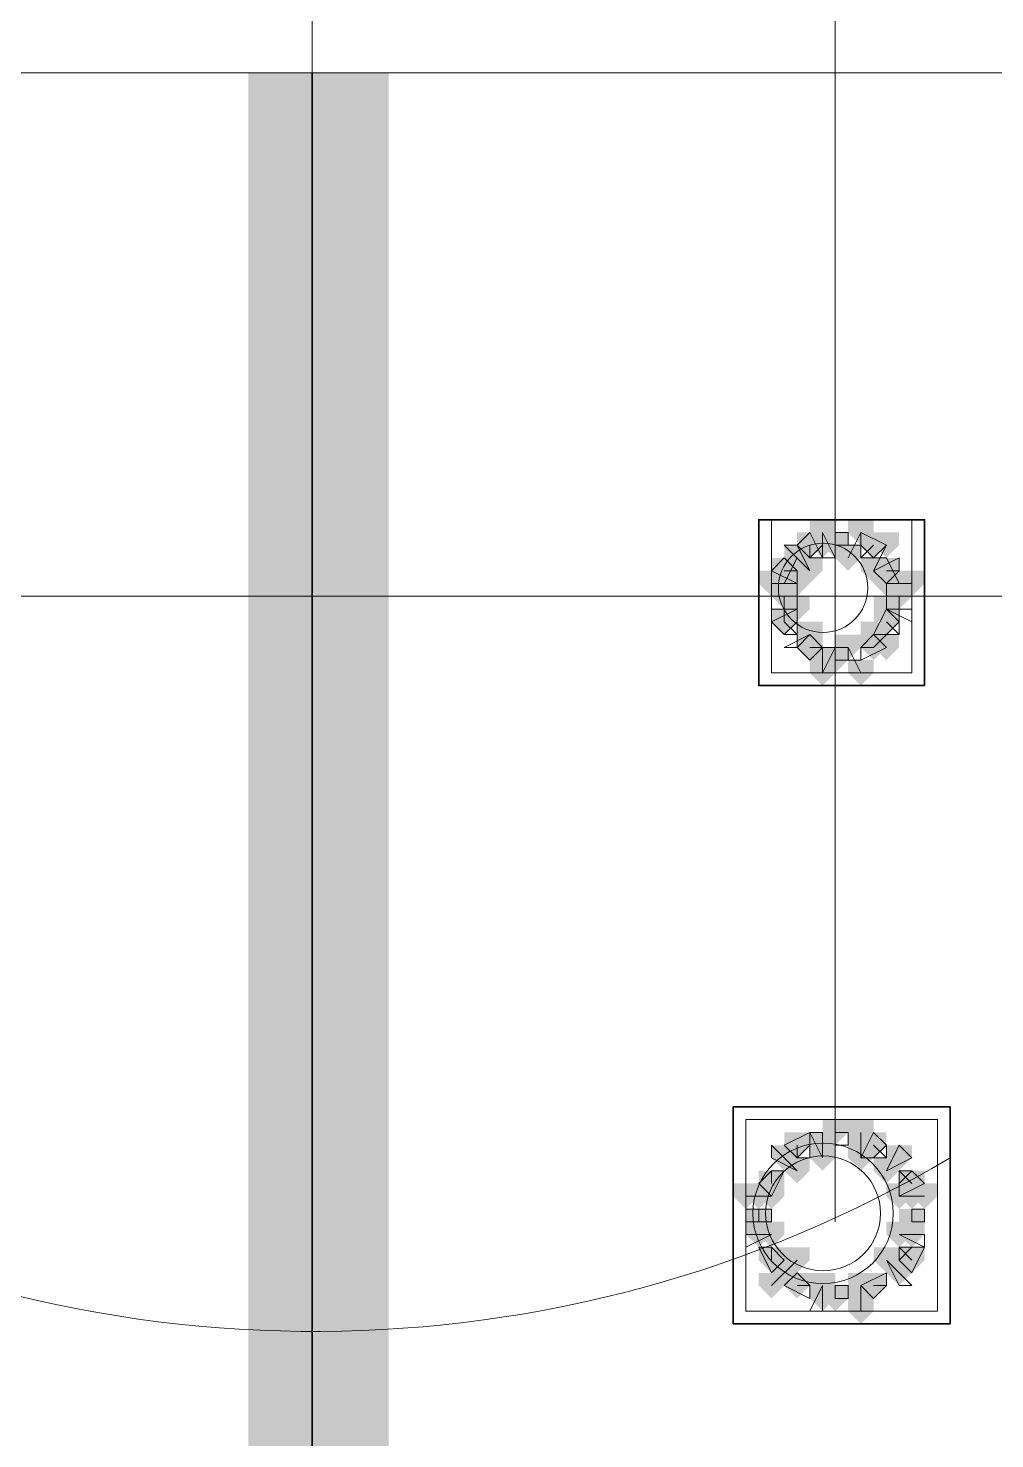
# Model space of a CAD drawing. Header units: millimetres. Extents: x 2315 to 4619, y 1334 to 1897.
# Drawn here: x 3932.64 to 3937.27, y 1548.17 to 1554.92 of the extents above; entities that cross this region are included whole.
import ezdxf

# ---------------------------------------------------------------- set-up
doc = ezdxf.new("R2010")
doc.units = ezdxf.units.MM
for name, color, linetype, true_color in [('PDF_10', 7, 'Continuous', 0x00b85c), ('PDF_AXIS', 7, 'Continuous', 0x00b85c), ('PDF_柱构件', 7, 'Continuous', 0x00b85c), ('PDF_转运站初步方案', 7, 'Continuous', 0x00b85c)]:
    doc.layers.add(name, color=color, linetype=linetype, true_color=true_color)
doc.layers.add('PDF_中心线层', color=1, linetype='Continuous')
doc.layers.add('PDF_粗实线层', color=7, linetype='Continuous')

msp = doc.modelspace()

# ---------------------------------------------------------------- hatches: boundary and pattern name
at = {"layer": 'PDF_10', "transparency": 33554559}
for points in [[(3936.3825, 1552.5076), (3936.3214, 1552.5076), (3936.3214, 1552.4466), (3936.3825, 1552.3855), (3936.4436, 1552.4466), (3936.4436, 1552.5076)], [(3936.3825, 1552.5076), (3936.3214, 1552.5076), (3936.3214, 1552.4466), (3936.3825, 1552.3855), (3936.4436, 1552.4466), (3936.4436, 1552.5076)], [(3936.5047, 1552.5076), (3936.4436, 1552.5076), (3936.4436, 1552.4466), (3936.5047, 1552.3855), (3936.5658, 1552.4466), (3936.5658, 1552.5076)], [(3936.5047, 1552.5076), (3936.4436, 1552.5076), (3936.4436, 1552.4466), (3936.5047, 1552.3855), (3936.5658, 1552.4466), (3936.5658, 1552.5076)], [(3936.6879, 1552.5076), (3936.6268, 1552.5076), (3936.6268, 1552.4466), (3936.6879, 1552.3855), (3936.749, 1552.4466), (3936.749, 1552.5076)], [(3936.6879, 1552.5076), (3936.6268, 1552.5076), (3936.6268, 1552.4466), (3936.6879, 1552.3855), (3936.749, 1552.4466), (3936.749, 1552.5076)], [(3936.2604, 1552.3855), (3936.1993, 1552.3855), (3936.1993, 1552.3244), (3936.2604, 1552.2633), (3936.3214, 1552.3244), (3936.3214, 1552.3855)], [(3936.2604, 1552.3855), (3936.1993, 1552.3855), (3936.1993, 1552.3244), (3936.2604, 1552.2633), (3936.3214, 1552.3244), (3936.3214, 1552.3855)], [(3936.749, 1552.3855), (3936.6879, 1552.3855), (3936.6879, 1552.3244), (3936.749, 1552.2633), (3936.8101, 1552.3244), (3936.8101, 1552.3855)], [(3936.749, 1552.3855), (3936.6879, 1552.3855), (3936.6879, 1552.3244), (3936.749, 1552.2633), (3936.8101, 1552.3244), (3936.8101, 1552.3855)], [(3936.2604, 1552.2633), (3936.1993, 1552.2633), (3936.1993, 1552.2022), (3936.2604, 1552.1412), (3936.3214, 1552.2022), (3936.3214, 1552.2633)], [(3936.2604, 1552.2633), (3936.1993, 1552.2633), (3936.1993, 1552.2022), (3936.2604, 1552.1412), (3936.3214, 1552.2022), (3936.3214, 1552.2633)], [(3936.8101, 1552.2633), (3936.749, 1552.2633), (3936.749, 1552.2022), (3936.8101, 1552.1412), (3936.8712, 1552.2022), (3936.8712, 1552.2633)], [(3936.8101, 1552.2633), (3936.749, 1552.2633), (3936.749, 1552.2022), (3936.8101, 1552.1412), (3936.8712, 1552.2022), (3936.8712, 1552.2633)], [(3936.2604, 1552.1412), (3936.1993, 1552.1412), (3936.1993, 1552.0801), (3936.2604, 1552.019), (3936.3214, 1552.0801), (3936.3214, 1552.1412)], [(3936.2604, 1552.1412), (3936.1993, 1552.1412), (3936.1993, 1552.0801), (3936.2604, 1552.019), (3936.3214, 1552.0801), (3936.3214, 1552.1412)], [(3936.749, 1552.1412), (3936.6879, 1552.1412), (3936.6879, 1552.0801), (3936.749, 1552.019), (3936.8101, 1552.0801), (3936.8101, 1552.1412)], [(3936.749, 1552.1412), (3936.6879, 1552.1412), (3936.6879, 1552.0801), (3936.749, 1552.019), (3936.8101, 1552.0801), (3936.8101, 1552.1412)], [(3936.3825, 1552.019), (3936.3214, 1552.019), (3936.3214, 1551.9579), (3936.3825, 1551.8968), (3936.4436, 1551.9579), (3936.4436, 1552.019)], [(3936.3825, 1552.019), (3936.3214, 1552.019), (3936.3214, 1551.9579), (3936.3825, 1551.8968), (3936.4436, 1551.9579), (3936.4436, 1552.019)], [(3936.3825, 1552.019), (3936.3214, 1552.019), (3936.3214, 1551.9579), (3936.3825, 1551.8968), (3936.4436, 1551.9579), (3936.4436, 1552.019)], [(3936.6879, 1552.019), (3936.6268, 1552.019), (3936.6268, 1551.9579), (3936.6879, 1551.8968), (3936.749, 1551.9579), (3936.749, 1552.019)], [(3936.6879, 1552.019), (3936.6268, 1552.019), (3936.6268, 1551.9579), (3936.6879, 1551.8968), (3936.749, 1551.9579), (3936.749, 1552.019)], [(3936.5047, 1551.9579), (3936.4436, 1551.9579), (3936.4436, 1551.8968), (3936.5047, 1551.8357), (3936.5658, 1551.8968), (3936.5658, 1551.9579)], [(3936.5047, 1551.9579), (3936.4436, 1551.9579), (3936.4436, 1551.8968), (3936.5047, 1551.8357), (3936.5658, 1551.8968), (3936.5658, 1551.9579)], [(3936.5047, 1549.6979), (3936.4436, 1549.6979), (3936.4436, 1549.6368), (3936.5047, 1549.5757), (3936.5658, 1549.6368), (3936.5658, 1549.6979)], [(3936.5047, 1549.6979), (3936.4436, 1549.6979), (3936.4436, 1549.6368), (3936.5047, 1549.5757), (3936.5658, 1549.6368), (3936.5658, 1549.6979)], [(3936.3214, 1549.6368), (3936.2604, 1549.6368), (3936.2604, 1549.5757), (3936.3214, 1549.5147), (3936.3825, 1549.5757), (3936.3825, 1549.6368)], [(3936.3214, 1549.6368), (3936.2604, 1549.6368), (3936.2604, 1549.5757), (3936.3214, 1549.5147), (3936.3825, 1549.5757), (3936.3825, 1549.6368)], [(3936.6879, 1549.6368), (3936.6268, 1549.6368), (3936.6268, 1549.5757), (3936.6879, 1549.5147), (3936.749, 1549.5757), (3936.749, 1549.6368)], [(3936.6879, 1549.6368), (3936.6268, 1549.6368), (3936.6268, 1549.5757), (3936.6879, 1549.5147), (3936.749, 1549.5757), (3936.749, 1549.6368)], [(3936.1993, 1549.4536), (3936.1382, 1549.4536), (3936.1382, 1549.3925), (3936.1993, 1549.3314), (3936.2604, 1549.3925), (3936.2604, 1549.4536)], [(3936.1993, 1549.4536), (3936.1382, 1549.4536), (3936.1382, 1549.3925), (3936.1993, 1549.3314), (3936.2604, 1549.3925), (3936.2604, 1549.4536)], [(3936.8712, 1549.4536), (3936.8101, 1549.4536), (3936.8101, 1549.3925), (3936.8712, 1549.3314), (3936.9322, 1549.3925), (3936.9322, 1549.4536)], [(3936.8712, 1549.4536), (3936.8101, 1549.4536), (3936.8101, 1549.3925), (3936.8712, 1549.3314), (3936.9322, 1549.3925), (3936.9322, 1549.4536)], [(3936.1382, 1549.2703), (3936.0771, 1549.2703), (3936.0771, 1549.2093), (3936.1382, 1549.1482), (3936.1993, 1549.2093), (3936.1993, 1549.2703)], [(3936.1382, 1549.2703), (3936.0771, 1549.2703), (3936.0771, 1549.2093), (3936.1382, 1549.1482), (3936.1993, 1549.2093), (3936.1993, 1549.2703)], [(3936.8712, 1549.2703), (3936.8101, 1549.2703), (3936.8101, 1549.2093), (3936.8712, 1549.1482), (3936.9322, 1549.2093), (3936.9322, 1549.2703)], [(3936.8712, 1549.2703), (3936.8101, 1549.2703), (3936.8101, 1549.2093), (3936.8712, 1549.1482), (3936.9322, 1549.2093), (3936.9322, 1549.2703)], [(3936.1993, 1549.0871), (3936.1382, 1549.0871), (3936.1382, 1549.026), (3936.1993, 1548.9649), (3936.2604, 1549.026), (3936.2604, 1549.0871)], [(3936.1993, 1549.0871), (3936.1382, 1549.0871), (3936.1382, 1549.026), (3936.1993, 1548.9649), (3936.2604, 1549.026), (3936.2604, 1549.0871)], [(3936.8712, 1549.0871), (3936.8101, 1549.0871), (3936.8101, 1549.026), (3936.8712, 1548.9649), (3936.9322, 1549.026), (3936.9322, 1549.0871)], [(3936.8712, 1549.0871), (3936.8101, 1549.0871), (3936.8101, 1549.026), (3936.8712, 1548.9649), (3936.9322, 1549.026), (3936.9322, 1549.0871)], [(3936.3214, 1548.9649), (3936.2604, 1548.9649), (3936.2604, 1548.9039), (3936.3214, 1548.8428), (3936.3825, 1548.9039), (3936.3825, 1548.9649)], [(3936.3214, 1548.9649), (3936.2604, 1548.9649), (3936.2604, 1548.9039), (3936.3214, 1548.8428), (3936.3825, 1548.9039), (3936.3825, 1548.9649)], [(3936.3214, 1548.9649), (3936.2604, 1548.9649), (3936.2604, 1548.9039), (3936.3214, 1548.8428), (3936.3825, 1548.9039), (3936.3825, 1548.9649)], [(3936.6879, 1548.9649), (3936.6268, 1548.9649), (3936.6268, 1548.9039), (3936.6879, 1548.8428), (3936.749, 1548.9039), (3936.749, 1548.9649)], [(3936.6879, 1548.9649), (3936.6268, 1548.9649), (3936.6268, 1548.9039), (3936.6879, 1548.8428), (3936.749, 1548.9039), (3936.749, 1548.9649)], [(3936.5047, 1548.9039), (3936.4436, 1548.9039), (3936.4436, 1548.8428), (3936.5047, 1548.7817), (3936.5658, 1548.8428), (3936.5658, 1548.9039)], [(3936.5047, 1548.9039), (3936.4436, 1548.9039), (3936.4436, 1548.8428), (3936.5047, 1548.7817), (3936.5658, 1548.8428), (3936.5658, 1548.9039)]]:
    msp.add_hatch(color=6, dxfattribs=at).paths.add_polyline_path(points)
at = {"layer": 'PDF_柱构件', "transparency": 33554559}
for points in [[(3936.4436, 1552.5687), (3936.3825, 1552.5687), (3936.3825, 1552.5076), (3936.4436, 1552.4466), (3936.5047, 1552.5076), (3936.5047, 1552.5687)], [(3936.6268, 1552.5687), (3936.5658, 1552.5687), (3936.5658, 1552.5076), (3936.6268, 1552.4466), (3936.6879, 1552.5076), (3936.6879, 1552.5687)], [(3936.3214, 1552.4466), (3936.2604, 1552.4466), (3936.2604, 1552.3855), (3936.3214, 1552.3244), (3936.3825, 1552.3855), (3936.3825, 1552.4466)], [(3936.4436, 1552.5076), (3936.3825, 1552.5076), (3936.3825, 1552.4466), (3936.4436, 1552.3855), (3936.5047, 1552.4466), (3936.5047, 1552.5076)], [(3936.5658, 1552.4466), (3936.5047, 1552.4466), (3936.5047, 1552.3855), (3936.5658, 1552.3244), (3936.6268, 1552.3855), (3936.6268, 1552.4466)], [(3936.749, 1552.5076), (3936.6879, 1552.5076), (3936.6879, 1552.4466), (3936.749, 1552.3855), (3936.8101, 1552.4466), (3936.8101, 1552.5076)], [(3936.3825, 1552.3855), (3936.3214, 1552.3855), (3936.3214, 1552.3244), (3936.3825, 1552.2633), (3936.4436, 1552.3244), (3936.4436, 1552.3855)], [(3936.6879, 1552.3855), (3936.6268, 1552.3855), (3936.6268, 1552.3244), (3936.6879, 1552.2633), (3936.749, 1552.3244), (3936.749, 1552.3855)], [(3936.1993, 1552.3244), (3936.1382, 1552.3244), (3936.1382, 1552.2633), (3936.1993, 1552.2022), (3936.2604, 1552.2633), (3936.2604, 1552.3244)], [(3936.2604, 1552.3244), (3936.1993, 1552.3244), (3936.1993, 1552.2633), (3936.2604, 1552.2022), (3936.3214, 1552.2633), (3936.3214, 1552.3244)], [(3936.3214, 1552.3244), (3936.2604, 1552.3244), (3936.2604, 1552.2633), (3936.3214, 1552.2022), (3936.3825, 1552.2633), (3936.3825, 1552.3244)], [(3936.749, 1552.3244), (3936.6879, 1552.3244), (3936.6879, 1552.2633), (3936.749, 1552.2022), (3936.8101, 1552.2633), (3936.8101, 1552.3244)], [(3936.8101, 1552.3244), (3936.749, 1552.3244), (3936.749, 1552.2633), (3936.8101, 1552.2022), (3936.8712, 1552.2633), (3936.8712, 1552.3244)], [(3936.8712, 1552.3244), (3936.8101, 1552.3244), (3936.8101, 1552.2633), (3936.8712, 1552.2022), (3936.9322, 1552.2633), (3936.9322, 1552.3244)], [(3936.3214, 1552.2022), (3936.2604, 1552.2022), (3936.2604, 1552.1412), (3936.3214, 1552.0801), (3936.3825, 1552.1412), (3936.3825, 1552.2022)], [(3936.749, 1552.2022), (3936.6879, 1552.2022), (3936.6879, 1552.1412), (3936.749, 1552.0801), (3936.8101, 1552.1412), (3936.8101, 1552.2022)], [(3936.3825, 1552.0801), (3936.3214, 1552.0801), (3936.3214, 1552.019), (3936.3825, 1551.9579), (3936.4436, 1552.019), (3936.4436, 1552.0801)], [(3936.6879, 1552.0801), (3936.6268, 1552.0801), (3936.6268, 1552.019), (3936.6879, 1551.9579), (3936.749, 1552.019), (3936.749, 1552.0801)], [(3936.5658, 1552.019), (3936.5047, 1552.019), (3936.5047, 1551.9579), (3936.5658, 1551.8968), (3936.6268, 1551.9579), (3936.6268, 1552.019)], [(3936.749, 1552.019), (3936.6879, 1552.019), (3936.6879, 1551.9579), (3936.749, 1551.8968), (3936.8101, 1551.9579), (3936.8101, 1552.019)], [(3936.4436, 1551.9579), (3936.3825, 1551.9579), (3936.3825, 1551.8968), (3936.4436, 1551.8357), (3936.5047, 1551.8968), (3936.5047, 1551.9579)], [(3936.4436, 1551.8968), (3936.3825, 1551.8968), (3936.3825, 1551.8357), (3936.4436, 1551.7747), (3936.5047, 1551.8357), (3936.5047, 1551.8968)], [(3936.6268, 1551.8968), (3936.5658, 1551.8968), (3936.5658, 1551.8357), (3936.6268, 1551.7747), (3936.6879, 1551.8357), (3936.6879, 1551.8968)], [(3936.6268, 1549.6979), (3936.5658, 1549.6979), (3936.5658, 1549.6368), (3936.6268, 1549.5757), (3936.6879, 1549.6368), (3936.6879, 1549.6979)], [(3936.4436, 1549.6368), (3936.3825, 1549.6368), (3936.3825, 1549.5757), (3936.4436, 1549.5147), (3936.5047, 1549.5757), (3936.5047, 1549.6368)], [(3936.6268, 1549.6368), (3936.5658, 1549.6368), (3936.5658, 1549.5757), (3936.6268, 1549.5147), (3936.6879, 1549.5757), (3936.6879, 1549.6368)], [(3936.2604, 1549.5757), (3936.1993, 1549.5757), (3936.1993, 1549.5147), (3936.2604, 1549.4536), (3936.3214, 1549.5147), (3936.3214, 1549.5757)], [(3936.4436, 1549.5757), (3936.3825, 1549.5757), (3936.3825, 1549.5147), (3936.4436, 1549.4536), (3936.5047, 1549.5147), (3936.5047, 1549.5757)], [(3936.6268, 1549.5757), (3936.5658, 1549.5757), (3936.5658, 1549.5147), (3936.6268, 1549.4536), (3936.6879, 1549.5147), (3936.6879, 1549.5757)], [(3936.8101, 1549.5757), (3936.749, 1549.5757), (3936.749, 1549.5147), (3936.8101, 1549.4536), (3936.8712, 1549.5147), (3936.8712, 1549.5757)], [(3936.3214, 1549.5147), (3936.2604, 1549.5147), (3936.2604, 1549.4536), (3936.3214, 1549.3925), (3936.3825, 1549.4536), (3936.3825, 1549.5147)], [(3936.749, 1549.5147), (3936.6879, 1549.5147), (3936.6879, 1549.4536), (3936.749, 1549.3925), (3936.8101, 1549.4536), (3936.8101, 1549.5147)], [(3936.0771, 1549.3925), (3936.016, 1549.3925), (3936.016, 1549.3314), (3936.0771, 1549.2703), (3936.1382, 1549.3314), (3936.1382, 1549.3925)], [(3936.1382, 1549.3925), (3936.0771, 1549.3925), (3936.0771, 1549.3314), (3936.1382, 1549.2703), (3936.1993, 1549.3314), (3936.1993, 1549.3925)], [(3936.1993, 1549.3925), (3936.1382, 1549.3925), (3936.1382, 1549.3314), (3936.1993, 1549.2703), (3936.2604, 1549.3314), (3936.2604, 1549.3925)], [(3936.8101, 1549.3925), (3936.749, 1549.3925), (3936.749, 1549.3314), (3936.8101, 1549.2703), (3936.8712, 1549.3314), (3936.8712, 1549.3925)], [(3936.8712, 1549.3925), (3936.8101, 1549.3925), (3936.8101, 1549.3314), (3936.8712, 1549.2703), (3936.9322, 1549.3314), (3936.9322, 1549.3925)], [(3936.9322, 1549.3925), (3936.8712, 1549.3925), (3936.8712, 1549.3314), (3936.9322, 1549.2703), (3936.9933, 1549.3314), (3936.9933, 1549.3925)], [(3936.1382, 1549.2093), (3936.0771, 1549.2093), (3936.0771, 1549.1482), (3936.1382, 1549.0871), (3936.1993, 1549.1482), (3936.1993, 1549.2093)], [(3936.1993, 1549.2093), (3936.1382, 1549.2093), (3936.1382, 1549.1482), (3936.1993, 1549.0871), (3936.2604, 1549.1482), (3936.2604, 1549.2093)], [(3936.8101, 1549.2093), (3936.749, 1549.2093), (3936.749, 1549.1482), (3936.8101, 1549.0871), (3936.8712, 1549.1482), (3936.8712, 1549.2093)], [(3936.8712, 1549.2093), (3936.8101, 1549.2093), (3936.8101, 1549.1482), (3936.8712, 1549.0871), (3936.9322, 1549.1482), (3936.9322, 1549.2093)], [(3936.3214, 1549.0871), (3936.2604, 1549.0871), (3936.2604, 1549.026), (3936.3214, 1548.9649), (3936.3825, 1549.026), (3936.3825, 1549.0871)], [(3936.749, 1549.0871), (3936.6879, 1549.0871), (3936.6879, 1549.026), (3936.749, 1548.9649), (3936.8101, 1549.026), (3936.8101, 1549.0871)], [(3936.2604, 1549.026), (3936.1993, 1549.026), (3936.1993, 1548.9649), (3936.2604, 1548.9039), (3936.3214, 1548.9649), (3936.3214, 1549.026)], [(3936.8101, 1549.026), (3936.749, 1549.026), (3936.749, 1548.9649), (3936.8101, 1548.9039), (3936.8712, 1548.9649), (3936.8712, 1549.026)], [(3936.1993, 1548.9649), (3936.1382, 1548.9649), (3936.1382, 1548.9039), (3936.1993, 1548.8428), (3936.2604, 1548.9039), (3936.2604, 1548.9649)], [(3936.4436, 1548.9649), (3936.3825, 1548.9649), (3936.3825, 1548.9039), (3936.4436, 1548.8428), (3936.5047, 1548.9039), (3936.5047, 1548.9649)], [(3936.6268, 1548.9649), (3936.5658, 1548.9649), (3936.5658, 1548.9039), (3936.6268, 1548.8428), (3936.6879, 1548.9039), (3936.6879, 1548.9649)], [(3936.4436, 1548.9039), (3936.3825, 1548.9039), (3936.3825, 1548.8428), (3936.4436, 1548.7817), (3936.5047, 1548.8428), (3936.5047, 1548.9039)], [(3936.6268, 1548.9039), (3936.5658, 1548.9039), (3936.5658, 1548.8428), (3936.6268, 1548.7817), (3936.6879, 1548.8428), (3936.6879, 1548.9039)], [(3936.6268, 1548.8428), (3936.5658, 1548.8428), (3936.5658, 1548.7817), (3936.6268, 1548.7206), (3936.6879, 1548.7817), (3936.6879, 1548.8428)]]:
    msp.add_hatch(color=6, dxfattribs=at).paths.add_polyline_path(points)
at = {"layer": 'PDF_粗实线层', "transparency": 33554559}
msp.add_hatch(color=256, dxfattribs=at).paths.add_polyline_path([(3934.3668, 1554.7066), (3933.6949, 1554.7066), (3933.6949, 1541.6963), (3934.3668, 1541.6963)])
at = {"layer": 'PDF_转运站初步方案', "transparency": 33554559}
for points in [[(3936.3825, 1552.5076), (3936.3214, 1552.5076), (3936.3214, 1552.4466), (3936.3825, 1552.3855), (3936.4436, 1552.4466), (3936.4436, 1552.5076)], [(3936.3825, 1552.5076), (3936.3214, 1552.5076), (3936.3214, 1552.4466), (3936.3825, 1552.3855), (3936.4436, 1552.4466), (3936.4436, 1552.5076)], [(3936.5047, 1552.5076), (3936.4436, 1552.5076), (3936.4436, 1552.4466), (3936.5047, 1552.3855), (3936.5658, 1552.4466), (3936.5658, 1552.5076)], [(3936.5047, 1552.5076), (3936.4436, 1552.5076), (3936.4436, 1552.4466), (3936.5047, 1552.3855), (3936.5658, 1552.4466), (3936.5658, 1552.5076)], [(3936.6879, 1552.5076), (3936.6268, 1552.5076), (3936.6268, 1552.4466), (3936.6879, 1552.3855), (3936.749, 1552.4466), (3936.749, 1552.5076)], [(3936.6879, 1552.5076), (3936.6268, 1552.5076), (3936.6268, 1552.4466), (3936.6879, 1552.3855), (3936.749, 1552.4466), (3936.749, 1552.5076)], [(3936.2604, 1552.3855), (3936.1993, 1552.3855), (3936.1993, 1552.3244), (3936.2604, 1552.2633), (3936.3214, 1552.3244), (3936.3214, 1552.3855)], [(3936.2604, 1552.3855), (3936.1993, 1552.3855), (3936.1993, 1552.3244), (3936.2604, 1552.2633), (3936.3214, 1552.3244), (3936.3214, 1552.3855)], [(3936.749, 1552.3855), (3936.6879, 1552.3855), (3936.6879, 1552.3244), (3936.749, 1552.2633), (3936.8101, 1552.3244), (3936.8101, 1552.3855)], [(3936.749, 1552.3855), (3936.6879, 1552.3855), (3936.6879, 1552.3244), (3936.749, 1552.2633), (3936.8101, 1552.3244), (3936.8101, 1552.3855)], [(3936.2604, 1552.2633), (3936.1993, 1552.2633), (3936.1993, 1552.2022), (3936.2604, 1552.1412), (3936.3214, 1552.2022), (3936.3214, 1552.2633)], [(3936.2604, 1552.2633), (3936.1993, 1552.2633), (3936.1993, 1552.2022), (3936.2604, 1552.1412), (3936.3214, 1552.2022), (3936.3214, 1552.2633)], [(3936.8101, 1552.2633), (3936.749, 1552.2633), (3936.749, 1552.2022), (3936.8101, 1552.1412), (3936.8712, 1552.2022), (3936.8712, 1552.2633)], [(3936.8101, 1552.2633), (3936.749, 1552.2633), (3936.749, 1552.2022), (3936.8101, 1552.1412), (3936.8712, 1552.2022), (3936.8712, 1552.2633)], [(3936.2604, 1552.1412), (3936.1993, 1552.1412), (3936.1993, 1552.0801), (3936.2604, 1552.019), (3936.3214, 1552.0801), (3936.3214, 1552.1412)], [(3936.2604, 1552.1412), (3936.1993, 1552.1412), (3936.1993, 1552.0801), (3936.2604, 1552.019), (3936.3214, 1552.0801), (3936.3214, 1552.1412)], [(3936.749, 1552.1412), (3936.6879, 1552.1412), (3936.6879, 1552.0801), (3936.749, 1552.019), (3936.8101, 1552.0801), (3936.8101, 1552.1412)], [(3936.749, 1552.1412), (3936.6879, 1552.1412), (3936.6879, 1552.0801), (3936.749, 1552.019), (3936.8101, 1552.0801), (3936.8101, 1552.1412)], [(3936.3825, 1552.019), (3936.3214, 1552.019), (3936.3214, 1551.9579), (3936.3825, 1551.8968), (3936.4436, 1551.9579), (3936.4436, 1552.019)], [(3936.3825, 1552.019), (3936.3214, 1552.019), (3936.3214, 1551.9579), (3936.3825, 1551.8968), (3936.4436, 1551.9579), (3936.4436, 1552.019)], [(3936.6879, 1552.019), (3936.6268, 1552.019), (3936.6268, 1551.9579), (3936.6879, 1551.8968), (3936.749, 1551.9579), (3936.749, 1552.019)], [(3936.6879, 1552.019), (3936.6268, 1552.019), (3936.6268, 1551.9579), (3936.6879, 1551.8968), (3936.749, 1551.9579), (3936.749, 1552.019)], [(3936.5047, 1551.9579), (3936.4436, 1551.9579), (3936.4436, 1551.8968), (3936.5047, 1551.8357), (3936.5658, 1551.8968), (3936.5658, 1551.9579)], [(3936.5047, 1551.9579), (3936.4436, 1551.9579), (3936.4436, 1551.8968), (3936.5047, 1551.8357), (3936.5658, 1551.8968), (3936.5658, 1551.9579)], [(3936.5047, 1549.6979), (3936.4436, 1549.6979), (3936.4436, 1549.6368), (3936.5047, 1549.5757), (3936.5658, 1549.6368), (3936.5658, 1549.6979)], [(3936.5047, 1549.6979), (3936.4436, 1549.6979), (3936.4436, 1549.6368), (3936.5047, 1549.5757), (3936.5658, 1549.6368), (3936.5658, 1549.6979)], [(3936.3214, 1549.6368), (3936.2604, 1549.6368), (3936.2604, 1549.5757), (3936.3214, 1549.5147), (3936.3825, 1549.5757), (3936.3825, 1549.6368)], [(3936.3214, 1549.6368), (3936.2604, 1549.6368), (3936.2604, 1549.5757), (3936.3214, 1549.5147), (3936.3825, 1549.5757), (3936.3825, 1549.6368)], [(3936.6879, 1549.6368), (3936.6268, 1549.6368), (3936.6268, 1549.5757), (3936.6879, 1549.5147), (3936.749, 1549.5757), (3936.749, 1549.6368)], [(3936.6879, 1549.6368), (3936.6268, 1549.6368), (3936.6268, 1549.5757), (3936.6879, 1549.5147), (3936.749, 1549.5757), (3936.749, 1549.6368)], [(3936.1993, 1549.4536), (3936.1382, 1549.4536), (3936.1382, 1549.3925), (3936.1993, 1549.3314), (3936.2604, 1549.3925), (3936.2604, 1549.4536)], [(3936.1993, 1549.4536), (3936.1382, 1549.4536), (3936.1382, 1549.3925), (3936.1993, 1549.3314), (3936.2604, 1549.3925), (3936.2604, 1549.4536)], [(3936.8712, 1549.4536), (3936.8101, 1549.4536), (3936.8101, 1549.3925), (3936.8712, 1549.3314), (3936.9322, 1549.3925), (3936.9322, 1549.4536)], [(3936.8712, 1549.4536), (3936.8101, 1549.4536), (3936.8101, 1549.3925), (3936.8712, 1549.3314), (3936.9322, 1549.3925), (3936.9322, 1549.4536)], [(3936.1382, 1549.2703), (3936.0771, 1549.2703), (3936.0771, 1549.2093), (3936.1382, 1549.1482), (3936.1993, 1549.2093), (3936.1993, 1549.2703)], [(3936.1382, 1549.2703), (3936.0771, 1549.2703), (3936.0771, 1549.2093), (3936.1382, 1549.1482), (3936.1993, 1549.2093), (3936.1993, 1549.2703)], [(3936.8712, 1549.2703), (3936.8101, 1549.2703), (3936.8101, 1549.2093), (3936.8712, 1549.1482), (3936.9322, 1549.2093), (3936.9322, 1549.2703)], [(3936.8712, 1549.2703), (3936.8101, 1549.2703), (3936.8101, 1549.2093), (3936.8712, 1549.1482), (3936.9322, 1549.2093), (3936.9322, 1549.2703)], [(3936.1993, 1549.0871), (3936.1382, 1549.0871), (3936.1382, 1549.026), (3936.1993, 1548.9649), (3936.2604, 1549.026), (3936.2604, 1549.0871)], [(3936.1993, 1549.0871), (3936.1382, 1549.0871), (3936.1382, 1549.026), (3936.1993, 1548.9649), (3936.2604, 1549.026), (3936.2604, 1549.0871)], [(3936.8712, 1549.0871), (3936.8101, 1549.0871), (3936.8101, 1549.026), (3936.8712, 1548.9649), (3936.9322, 1549.026), (3936.9322, 1549.0871)], [(3936.8712, 1549.0871), (3936.8101, 1549.0871), (3936.8101, 1549.026), (3936.8712, 1548.9649), (3936.9322, 1549.026), (3936.9322, 1549.0871)], [(3936.3214, 1548.9649), (3936.2604, 1548.9649), (3936.2604, 1548.9039), (3936.3214, 1548.8428), (3936.3825, 1548.9039), (3936.3825, 1548.9649)], [(3936.3214, 1548.9649), (3936.2604, 1548.9649), (3936.2604, 1548.9039), (3936.3214, 1548.8428), (3936.3825, 1548.9039), (3936.3825, 1548.9649)], [(3936.6879, 1548.9649), (3936.6268, 1548.9649), (3936.6268, 1548.9039), (3936.6879, 1548.8428), (3936.749, 1548.9039), (3936.749, 1548.9649)], [(3936.6879, 1548.9649), (3936.6268, 1548.9649), (3936.6268, 1548.9039), (3936.6879, 1548.8428), (3936.749, 1548.9039), (3936.749, 1548.9649)], [(3936.5047, 1548.9039), (3936.4436, 1548.9039), (3936.4436, 1548.8428), (3936.5047, 1548.7817), (3936.5658, 1548.8428), (3936.5658, 1548.9039)], [(3936.5047, 1548.9039), (3936.4436, 1548.9039), (3936.4436, 1548.8428), (3936.5047, 1548.7817), (3936.5658, 1548.8428), (3936.5658, 1548.9039)]]:
    msp.add_hatch(color=6, dxfattribs=at).paths.add_polyline_path(points)

# ---------------------------------------------------------------- linework, layer by layer
at = {"layer": 'PDF_10', "color": 6, "lineweight": 18}
for points in [[(3936.3825, 1552.4466), (3936.3825, 1552.3855), (3936.4436, 1552.4466)], [(3936.5047, 1552.5076), (3936.5047, 1552.4466), (3936.5658, 1552.4466)], [(3936.6268, 1552.4466), (3936.6879, 1552.3855)], [(3936.6268, 1552.3855), (3936.6879, 1552.4466)], [(3936.2604, 1552.2633), (3936.3214, 1552.3855)], [(3936.749, 1552.3855), (3936.8101, 1552.2633)], [(3936.3214, 1552.3244), (3936.2604, 1552.3244)], [(3936.749, 1552.3244), (3936.8101, 1552.3244)], [(3936.2604, 1552.1412), (3936.2604, 1552.2022), (3936.1993, 1552.2022)], [(3936.749, 1552.2022), (3936.8101, 1552.2022), (3936.8101, 1552.1412)], [(3936.3214, 1552.019), (3936.2604, 1552.0801)], [(3936.3214, 1552.0801), (3936.2604, 1552.019)], [(3936.8101, 1552.0801), (3936.749, 1552.019)], [(3936.749, 1552.0801), (3936.8101, 1552.019)], [(3936.4436, 1551.9579), (3936.3825, 1551.9579)], [(3936.5658, 1551.8968), (3936.5047, 1551.8968), (3936.5047, 1551.9579)], [(3936.6879, 1551.9579), (3936.6268, 1551.9579), (3936.6879, 1551.9579)], [(3936.5658, 1549.6368), (3936.5047, 1549.6368), (3936.5047, 1549.5757)], [(3936.3825, 1549.5757), (3936.3214, 1549.5147), (3936.3214, 1549.5757)], [(3936.749, 1549.5147), (3936.6879, 1549.5757)], [(3936.6879, 1549.5147), (3936.749, 1549.5757)], [(3936.1993, 1549.4536), (3936.1993, 1549.3925), (3936.1993, 1549.4536)], [(3936.8712, 1549.3925), (3936.8101, 1549.4536)], [(3936.8101, 1549.3925), (3936.8712, 1549.4536)], [(3936.1382, 1549.2703), (3936.1382, 1549.2093), (3936.1993, 1549.2093)], [(3936.9322, 1549.2093), (3936.8712, 1549.2093), (3936.8712, 1549.2703)], [(3936.1993, 1549.026), (3936.1993, 1549.0871), (3936.1993, 1549.026)], [(3936.8101, 1549.026), (3936.8712, 1549.0871)], [(3936.8101, 1549.0871), (3936.8712, 1549.026)], [(3936.3214, 1548.9039), (3936.3825, 1548.9039)], [(3936.5047, 1548.9039), (3936.5047, 1548.8428), (3936.5658, 1548.8428)], [(3936.749, 1548.9039), (3936.6879, 1548.9039), (3936.749, 1548.9039)]]:
    msp.add_lwpolyline(points, dxfattribs=at)
at = {"layer": 'PDF_AXIS', "color": 6, "lineweight": 18}
for points in [[(3936.8712, 1551.8357), (3936.8712, 1552.5687), (3936.1993, 1552.5687), (3936.1993, 1551.8357)], [(3936.0771, 1548.7817), (3936.0771, 1549.6979), (3936.9933, 1549.6979), (3936.9933, 1548.7817)]]:
    msp.add_lwpolyline(points, close=True, dxfattribs=at)
at = {"layer": 'PDF_中心线层', "color": 6, "lineweight": 18}
msp.add_lwpolyline([(3934.0004, 1560.6925), (3934.0004, 1548.6595)], close=True, dxfattribs=at)
for points in [[(3936.5047, 1549.2093), (3936.5047, 1560.1428)], [(3928.0144, 1554.7066), (3940.0474, 1554.7066), (3928.0144, 1554.7066)], [(3939.4977, 1552.2022), (3928.5641, 1552.2022)]]:
    msp.add_lwpolyline(points, dxfattribs=at)
msp.add_arc((3934.0103, 1554.6804), 5.9959, 179.7499, 300.5105, dxfattribs=at)
at = {"layer": 'PDF_柱构件', "color": 6, "lineweight": 18}
for points in [[(3936.2604, 1552.4466), (3936.3825, 1552.3244), (3936.3214, 1552.4466)], [(3936.3825, 1552.3855), (3936.4436, 1552.3855), (3936.3825, 1552.5076), (3936.3214, 1552.4466)], [(3936.4436, 1552.5076), (3936.4436, 1552.3855), (3936.5047, 1552.3855)], [(3936.5047, 1552.4466), (3936.5658, 1552.4466), (3936.5658, 1552.5076), (3936.5047, 1552.5076)], [(3936.6268, 1552.5076), (3936.5658, 1552.3855)], [(3936.6268, 1552.3855), (3936.6879, 1552.3855), (3936.749, 1552.4466), (3936.6268, 1552.5076)], [(3936.749, 1552.4466), (3936.6879, 1552.3244)], [(3936.3214, 1552.2633), (3936.3214, 1552.3244), (3936.2604, 1552.3855), (3936.1993, 1552.3244)], [(3936.6879, 1552.3244), (3936.749, 1552.2633), (3936.8101, 1552.3244), (3936.8101, 1552.3855)], [(3936.1993, 1552.2633), (3936.3214, 1552.2633)], [(3936.3214, 1552.1412), (3936.3214, 1552.2633), (3936.1993, 1552.2633), (3936.1993, 1552.1412)], [(3936.8712, 1552.2633), (3936.749, 1552.2633)], [(3936.749, 1552.2633), (3936.749, 1552.1412), (3936.8712, 1552.1412), (3936.8712, 1552.2633)], [(3936.1993, 1552.0801), (3936.3214, 1552.1412), (3936.1993, 1552.1412)], [(3936.3214, 1552.019), (3936.3214, 1552.1412), (3936.1993, 1552.0801), (3936.2604, 1552.019)], [(3936.749, 1552.1412), (3936.6879, 1552.019), (3936.8101, 1552.019), (3936.8101, 1552.0801)], [(3936.8712, 1552.1412), (3936.749, 1552.1412), (3936.8712, 1552.0801)], [(3936.4436, 1551.9579), (3936.3825, 1552.019), (3936.3214, 1551.9579), (3936.3825, 1551.8968)], [(3936.6879, 1552.019), (3936.6268, 1551.9579), (3936.6268, 1551.8968), (3936.749, 1551.9579)], [(3936.749, 1551.9579), (3936.6879, 1552.019)], [(3936.4436, 1551.8357), (3936.5047, 1551.9579), (3936.4436, 1551.9579)], [(3936.5658, 1551.9579), (3936.5047, 1551.9579), (3936.5047, 1551.8968), (3936.5658, 1551.8968)], [(3936.6268, 1551.8357), (3936.5658, 1551.9579)], [(3936.3825, 1549.5147), (3936.3214, 1549.5147), (3936.2604, 1549.5757), (3936.3825, 1549.6368)], [(3936.4436, 1549.6368), (3936.4436, 1549.5147), (3936.3825, 1549.6368)], [(3936.5658, 1549.5757), (3936.5047, 1549.5757), (3936.5047, 1549.6368), (3936.5658, 1549.6368)], [(3936.6268, 1549.6368), (3936.6268, 1549.5147)], [(3936.749, 1549.5147), (3936.6268, 1549.5147), (3936.6879, 1549.6368), (3936.749, 1549.5757)], [(3936.1993, 1549.5757), (3936.3214, 1549.4536), (3936.1993, 1549.5147)], [(3936.8712, 1549.5147), (3936.749, 1549.4536), (3936.8101, 1549.5757)], [(3936.2604, 1549.4536), (3936.1993, 1549.3314), (3936.1382, 1549.3925), (3936.1993, 1549.4536)], [(3936.8101, 1549.3314), (3936.8101, 1549.4536), (3936.8712, 1549.4536), (3936.9322, 1549.3925)], [(3936.0771, 1549.3314), (3936.1993, 1549.3314)], [(3936.9322, 1549.3314), (3936.8101, 1549.3314)], [(3936.1993, 1549.2703), (3936.1993, 1549.2093), (3936.0771, 1549.2093), (3936.0771, 1549.2703)], [(3936.8712, 1549.2093), (3936.8712, 1549.2703), (3936.9322, 1549.2703), (3936.9322, 1549.2093)], [(3936.0771, 1549.1482), (3936.1993, 1549.1482), (3936.0771, 1549.0871)], [(3936.9322, 1549.0871), (3936.8101, 1549.1482), (3936.9322, 1549.1482)], [(3936.1993, 1549.0871), (3936.2604, 1549.026), (3936.1993, 1548.9649), (3936.1382, 1549.0871)], [(3936.8101, 1549.026), (3936.8101, 1549.0871), (3936.9322, 1549.0871), (3936.8712, 1548.9649)], [(3936.1993, 1548.9039), (3936.3214, 1549.026)], [(3936.8101, 1548.9039), (3936.749, 1549.026), (3936.8712, 1548.9039)], [(3936.3214, 1548.9649), (3936.3825, 1548.9039), (3936.3825, 1548.8428), (3936.2604, 1548.9039)], [(3936.6268, 1548.9039), (3936.749, 1548.9649), (3936.749, 1548.9039), (3936.6879, 1548.8428)], [(3936.3825, 1548.7817), (3936.4436, 1548.9039), (3936.4436, 1548.7817)], [(3936.5047, 1548.9039), (3936.5658, 1548.9039), (3936.5658, 1548.8428), (3936.5047, 1548.8428)], [(3936.6268, 1548.7817), (3936.6268, 1548.9039)]]:
    msp.add_lwpolyline(points, close=True, dxfattribs=at)
for points in [[(3936.5658, 1552.4466), (3936.6268, 1552.4466)], [(3936.6879, 1552.3855), (3936.749, 1552.3855)], [(3936.2604, 1552.0801), (3936.2604, 1552.1412)], [(3936.8101, 1552.1412), (3936.8101, 1552.0801)], [(3936.3214, 1551.9579), (3936.3825, 1552.019), (3936.2604, 1551.9579), (3936.3214, 1551.9579), (3936.3214, 1552.019)], [(3936.749, 1552.019), (3936.6879, 1551.9579)], [(3936.6268, 1551.8968), (3936.5658, 1551.8968)]]:
    msp.add_lwpolyline(points, dxfattribs=at)
at = {"layer": 'PDF_粗实线层', "lineweight": 35}
msp.add_lwpolyline([(3934.0004, 1541.6963), (3934.0004, 1554.7066)], dxfattribs=at)
at = {"layer": 'PDF_粗实线层', "color": 6, "lineweight": 35}
for points in [[(3936.9322, 1551.7747), (3936.1382, 1551.7747), (3936.1382, 1552.5687), (3936.9322, 1552.5687)], [(3936.016, 1548.7206), (3936.016, 1549.759), (3937.0544, 1549.759), (3937.0544, 1548.7206)]]:
    msp.add_lwpolyline(points, close=True, dxfattribs=at)
at = {"layer": 'PDF_转运站初步方案', "color": 6, "lineweight": 18}
for centre, radius in [((3936.4462, 1552.2426), 0.2138), ((3936.4462, 1552.2426), 0.2138), ((3936.4462, 1549.2495), 0.3359), ((3936.4462, 1549.2495), 0.2749)]:
    msp.add_circle(centre, radius, dxfattribs=at)

doc.saveas('drawing.dxf')
